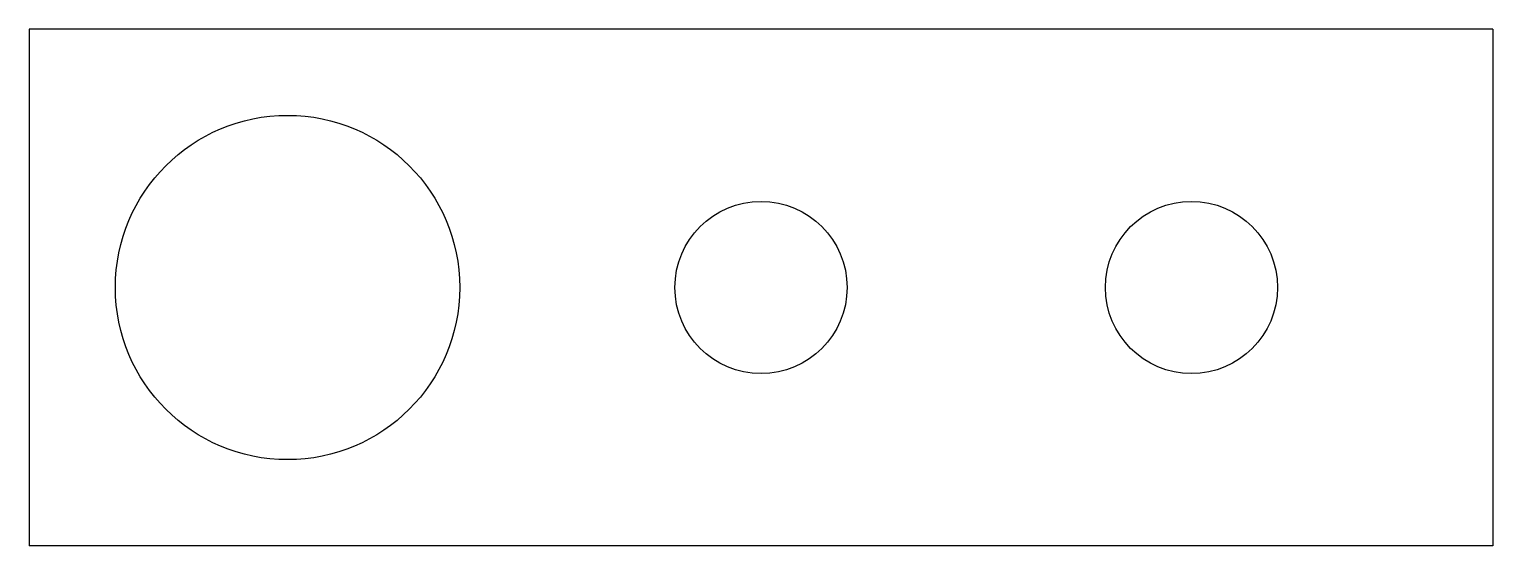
# Model space of a CAD drawing. Extents: x -17 to 17, y -6 to 6.
import ezdxf

# ---------------------------------------------------------------- set-up
doc = ezdxf.new("R2010")
doc.units = 0
doc.layers.add('VISIBLE', color=7, linetype='CONTINUOUS')

msp = doc.modelspace()

# ---------------------------------------------------------------- linework, layer by layer
at = {"layer": 'VISIBLE'}
for p, q in [((17, 6), (-17, 6)), ((-17, 6), (-17, -6)), ((17, 6), (17, -6)), ((17, -6), (-17, -6))]:
    msp.add_line(p, q, dxfattribs=at)
for centre, radius in [((-11, 0), 4), ((0, 0), 2), ((10, 0), 2)]:
    msp.add_circle(centre, radius, dxfattribs=at)

doc.saveas('drawing.dxf')
